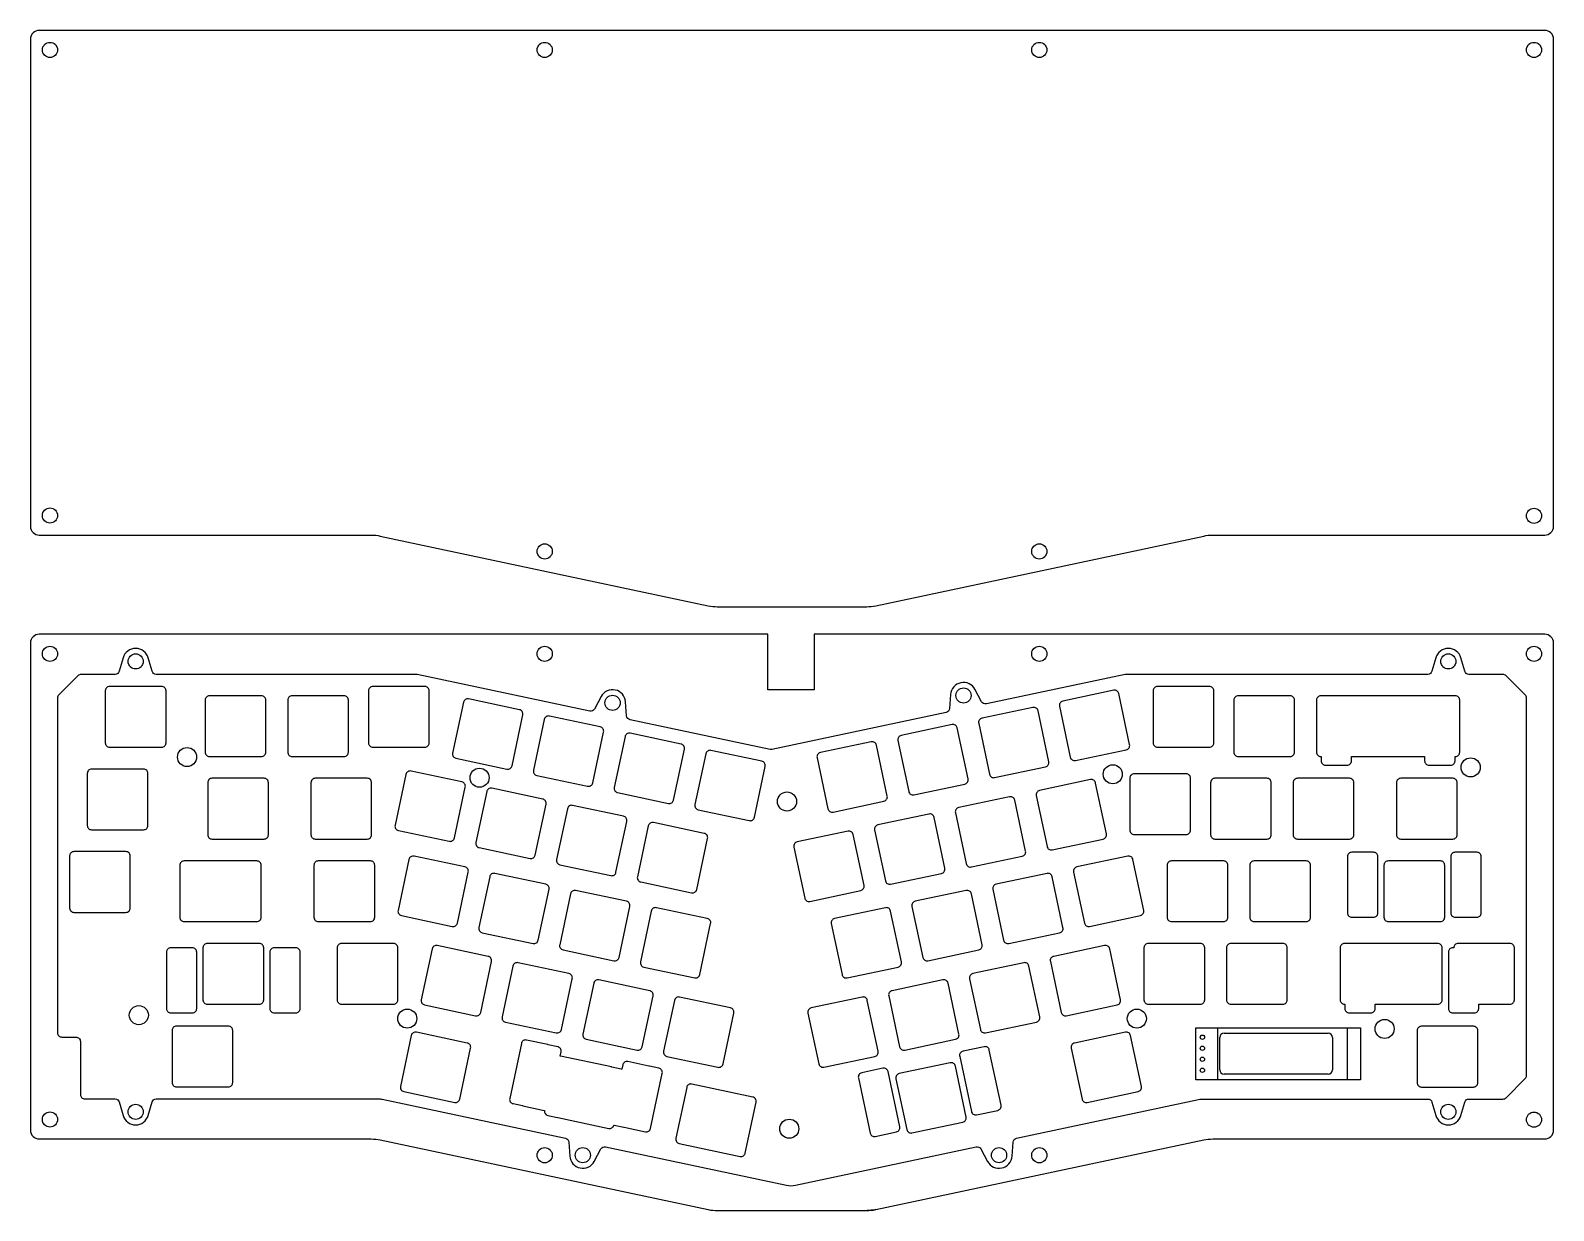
# Model space of a CAD drawing. Extents: x 59 to 2996, y -153 to 1402.
# Drawn here: x 58.8 to 410.1, y 388.4 to 660.6 of the extents above; entities that cross this region are included whole.
import ezdxf

# ---------------------------------------------------------------- set-up
doc = ezdxf.new("R2010")
doc.units = 0
doc.layers.get('0').update_dxf_attribs({"linetype": 'CONTINUOUS'})
doc.layers.add('OLED', color=7, linetype='CONTINUOUS')

msp = doc.modelspace()

# ---------------------------------------------------------------- linework, layer by layer
for p, q in [((327.61, 418.54), (327.61, 430.54)), ((327.61, 430.54), (365.61, 430.54)), ((327.61, 418.54), (327.61, 430.54)), ((332.61, 430.54), (332.61, 418.54)), ((334.11, 429.26), (358.11, 429.26)), ((362.61, 418.54), (362.61, 430.54)), ((365.61, 430.54), (365.61, 418.54)), ((333.11, 420.81), (333.11, 428.26)), ((359.11, 428.26), (359.11, 420.81)), ((365.61, 418.54), (327.61, 418.54)), ((358.11, 419.81), (334.11, 419.81))]:
    msp.add_line(p, q)
at = {"color": 7, "linetype": 'Continuous', "lineweight": 25}
for points in [[(60.81, 660.57, 0.414214), (58.81, 658.57), (58.81, 546.17, 0.414214), (60.81, 544.17), (137.42, 544.17, -0.052408), (139.5, 543.95), (215.14, 527.87, 0.052408), (217.22, 527.65), (251.69, 527.65, 0.052408), (253.77, 527.87), (329.41, 543.95, -0.052408), (331.49, 544.17), (408.1, 544.17, 0.414214), (410.1, 546.17), (410.1, 658.57, 0.414214), (408.1, 660.57)], [(378.63, 417.86, 0.414214), (379.63, 416.86), (391.63, 416.86, 0.414214), (392.63, 417.86), (392.63, 429.86, 0.414214), (391.63, 430.86), (379.63, 430.86, 0.414214), (378.63, 429.86)]]:
    msp.add_lwpolyline(points, format="xyb", close=True, dxfattribs=at)
msp.add_lwpolyline([(253.77, 388.58), (329.41, 404.66, -0.052408), (331.49, 404.88), (408.1, 404.88, 0.414214), (410.1, 406.88), (410.1, 519.28, 0.414214), (408.1, 521.28), (239.56, 521.28), (239.56, 519.28), (239.56, 508.51), (238.41, 508.51), (230.01, 508.51), (228.86, 508.51), (228.86, 519.28), (228.86, 521.28), (60.81, 521.28, 0.414214), (58.81, 519.28), (58.81, 406.88, 0.414214), (60.81, 404.88), (137.42, 404.88, -0.052408), (139.5, 404.66), (215.14, 388.58, 0.052408), (217.22, 388.37), (251.69, 388.37, 0.052408), (253.77, 388.58, -0.052408), (251.69, 388.37)], format="xyb", dxfattribs=at)
at = {"color": 1, "linetype": 'Continuous'}
for points in [[(71.31, 414.13), (78.32, 414.13, -0.333333), (79.28, 413.41), (80.19, 410.29, 0.75), (85.95, 410.29), (86.86, 413.41, -0.333333), (87.82, 414.13), (138.92, 414.13, -0.052408), (139.96, 414.02), (182.18, 405.05, -0.333333), (182.97, 404.14), (183.21, 400.9, 0.75), (188.84, 399.7), (190.38, 402.57, -0.333333), (191.47, 403.07), (233.17, 394.21, 0.105104), (235.25, 394.21), (276.94, 403.07, -0.333333), (278.03, 402.57), (279.57, 399.7, 0.75), (285.2, 400.9), (285.44, 404.14, -0.333333), (286.23, 405.05), (328.23, 413.97, -0.052408), (329.27, 414.08), (381.11, 414.08, -0.333333), (382.07, 413.36), (382.96, 410.29, 0.75), (388.72, 410.29), (389.62, 413.36, -0.333333), (390.58, 414.08), (398.44, 414.08, 0.198912), (399.15, 414.38), (403.56, 418.79, 0.198912), (403.85, 419.5), (403.85, 506.62, 0.198912), (403.56, 507.32), (399.15, 511.74, 0.198912), (398.44, 512.03), (390.59, 512.03, -0.333333), (389.63, 512.75), (388.72, 515.87, 0.75), (382.96, 515.87), (382.05, 512.75, -0.333333), (381.09, 512.03), (311.3, 512.03), (279.29, 505.23, -0.333333), (278.2, 505.73), (276.66, 508.59, 0.75), (271.03, 507.4), (270.79, 504.15, -0.333333), (270, 503.25), (229.8, 494.71, -0.105104), (229.39, 494.71), (197.1, 501.57, -0.333333), (196.31, 502.47), (196.07, 505.72, 0.75), (190.43, 506.91), (188.89, 504.05, -0.333333), (187.8, 503.55), (147.99, 512.01, 0.052408), (147.78, 512.03), (87.82, 512.03, -0.333333), (86.86, 512.75), (85.95, 515.87, 0.75), (80.19, 515.87), (79.28, 512.75, -0.333333), (78.32, 512.03), (70.47, 512.03, 0.198912), (69.76, 511.74), (65.35, 507.32, 0.198912), (65.06, 506.62), (65.06, 429.38, 0.414214), (66.06, 428.38), (69.31, 428.38, -0.414214), (70.31, 427.38), (70.31, 415.13, 0.414214)], [(89.07, 509.25), (77.07, 509.25, 0.414214), (76.07, 508.25), (76.07, 496.25, 0.414214), (77.07, 495.25), (89.07, 495.25, 0.414214), (90.07, 496.25), (90.07, 508.25, 0.414214)], [(112.09, 507.11), (100.09, 507.11, 0.414214), (99.09, 506.11), (99.09, 494.11, 0.414214), (100.09, 493.11), (112.09, 493.11, 0.414214), (113.09, 494.11), (113.09, 506.11, 0.414214)], [(131.14, 507.11), (119.14, 507.11, 0.414214), (118.14, 506.11), (118.14, 494.11, 0.414214), (119.14, 493.11), (131.14, 493.11, 0.414214), (132.14, 494.11), (132.14, 506.11, 0.414214)], [(149.78, 509.25), (137.78, 509.25, 0.414214), (136.78, 508.25), (136.78, 496.25, 0.414214), (137.78, 495.25), (149.78, 495.25, 0.414214), (150.78, 496.25), (150.78, 508.25, 0.414214)], [(171.6, 503.89), (159.86, 506.39, 0.414214), (158.68, 505.61), (156.18, 493.88, 0.414214), (156.95, 492.69), (168.69, 490.2, 0.414214), (169.88, 490.97), (172.37, 502.7, 0.414214)], [(308.65, 508.37), (296.91, 505.87, 0.414214), (296.14, 504.68), (298.64, 492.95, 0.414214), (299.82, 492.18), (311.56, 494.67, 0.414214), (312.33, 495.86), (309.84, 507.59, 0.414214)], [(330.74, 509.25), (318.74, 509.25, 0.414214), (317.74, 508.25), (317.74, 496.25, 0.414214), (318.74, 495.25), (330.74, 495.25, 0.414214), (331.74, 496.25), (331.74, 508.25, 0.414214)], [(349.37, 507.11), (337.37, 507.11, 0.414214), (336.37, 506.11), (336.37, 494.11, 0.414214), (337.37, 493.11), (349.37, 493.11, 0.414214), (350.37, 494.11), (350.37, 506.11, 0.414214)], [(357.5, 491.11), (362.5, 491.11, 0.414214), (363.5, 492.11), (363.5, 493.11), (380.38, 493.11), (380.38, 492.11, 0.414214), (381.38, 491.11), (386.38, 491.11, 0.414214), (387.38, 492.11), (387.38, 493.11), (387.47, 493.11, 0.414214), (388.47, 494.11), (388.47, 506.11, 0.414214), (387.47, 507.11), (356.42, 507.11, 0.414214), (355.42, 506.11), (355.42, 494.11, 0.414214), (356.42, 493.11), (356.5, 493.11), (356.5, 492.11, 0.414214)], [(190.23, 499.93), (178.5, 502.42, 0.414214), (177.31, 501.65), (174.82, 489.92, 0.414214), (175.59, 488.73), (187.32, 486.24, 0.414214), (188.51, 487.01), (191, 498.74, 0.414214)], [(290.02, 504.4), (278.28, 501.91, 0.414214), (277.51, 500.72), (280, 488.99, 0.414214), (281.19, 488.22), (292.93, 490.71, 0.414214), (293.7, 491.9), (291.2, 503.63, 0.414214)], [(271.38, 500.44), (259.64, 497.95, 0.414214), (258.87, 496.76), (261.37, 485.02, 0.414214), (262.55, 484.25), (274.29, 486.75, 0.414214), (275.06, 487.94), (272.57, 499.67, 0.414214)], [(208.87, 495.97), (197.13, 498.46, 0.414214), (195.94, 497.69), (193.45, 485.96, 0.414214), (194.22, 484.77), (205.96, 482.27, 0.414214), (207.14, 483.04), (209.64, 494.78, 0.414214)], [(252.75, 496.48), (241.01, 493.99, 0.414214), (240.24, 492.8), (242.74, 481.06, 0.414214), (243.92, 480.29), (255.66, 482.79, 0.414214), (256.43, 483.97), (253.93, 495.71, 0.414214)], [(227.5, 492.01), (215.76, 494.5, 0.414214), (214.58, 493.73), (212.08, 481.99, 0.414214), (212.85, 480.81), (224.59, 478.31, 0.414214), (225.78, 479.08), (228.27, 490.82, 0.414214)], [(84.91, 490.2), (72.91, 490.2, 0.414214), (71.91, 489.2), (71.91, 477.2, 0.414214), (72.91, 476.2), (84.91, 476.2, 0.414214), (85.91, 477.2), (85.91, 489.2, 0.414214)], [(158.32, 487.24), (146.58, 489.74, 0.414214), (145.4, 488.96), (142.9, 477.23, 0.414214), (143.67, 476.04), (155.41, 473.55, 0.414214), (156.6, 474.32), (159.09, 486.05, 0.414214)], [(325.38, 489.12), (313.38, 489.12, 0.414214), (312.38, 488.12), (312.38, 476.12, 0.414214), (313.38, 475.12), (325.38, 475.12, 0.414214), (326.38, 476.12), (326.38, 488.12, 0.414214)], [(112.69, 488.06), (100.69, 488.06, 0.414214), (99.69, 487.06), (99.69, 475.06, 0.414214), (100.69, 474.06), (112.69, 474.06, 0.414214), (113.69, 475.06), (113.69, 487.06, 0.414214)], [(136.5, 488.06), (124.5, 488.06, 0.414214), (123.5, 487.06), (123.5, 475.06, 0.414214), (124.5, 474.06), (136.5, 474.06, 0.414214), (137.5, 475.06), (137.5, 487.06, 0.414214)], [(176.95, 483.28), (165.22, 485.77, 0.414214), (164.03, 485), (161.54, 473.27, 0.414214), (162.31, 472.08), (174.04, 469.59, 0.414214), (175.23, 470.36), (177.72, 482.09, 0.414214)], [(303.29, 487.76), (291.55, 485.26, 0.414214), (290.78, 484.07), (293.28, 472.34, 0.414214), (294.46, 471.57), (306.2, 474.06, 0.414214), (306.97, 475.25), (304.48, 486.98, 0.414214)], [(344.01, 488.06), (332.01, 488.06, 0.414214), (331.01, 487.06), (331.01, 475.06, 0.414214), (332.01, 474.06), (344.01, 474.06, 0.414214), (345.01, 475.06), (345.01, 487.06, 0.414214)], [(363.06, 488.06), (351.06, 488.06, 0.414214), (350.06, 487.06), (350.06, 475.06, 0.414214), (351.06, 474.06), (363.06, 474.06, 0.414214), (364.06, 475.06), (364.06, 487.06, 0.414214)], [(386.88, 488.06), (374.88, 488.06, 0.414214), (373.88, 487.06), (373.88, 475.06, 0.414214), (374.88, 474.06), (386.88, 474.06, 0.414214), (387.88, 475.06), (387.88, 487.06, 0.414214)], [(195.59, 479.32), (183.85, 481.81, 0.414214), (182.66, 481.04), (180.17, 469.31, 0.414214), (180.94, 468.12), (192.68, 465.62, 0.414214), (193.86, 466.39), (196.36, 478.13, 0.414214)], [(284.66, 483.79), (272.92, 481.3, 0.414214), (272.15, 480.11), (274.64, 468.38, 0.414214), (275.83, 467.61), (287.57, 470.1, 0.414214), (288.34, 471.29), (285.84, 483.02, 0.414214)], [(214.22, 475.36), (202.48, 477.85, 0.414214), (201.3, 477.08), (198.8, 465.34, 0.414214), (199.57, 464.16), (211.31, 461.66, 0.414214), (212.5, 462.43), (214.99, 474.17, 0.414214)], [(266.02, 479.83), (254.28, 477.34, 0.414214), (253.51, 476.15), (256.01, 464.41, 0.414214), (257.19, 463.64), (268.93, 466.14, 0.414214), (269.7, 467.33), (267.21, 479.06, 0.414214)], [(247.39, 475.87), (235.65, 473.38, 0.414214), (234.88, 472.19), (237.38, 460.45, 0.414214), (238.56, 459.68), (250.3, 462.18, 0.414214), (251.07, 463.36), (248.57, 475.1, 0.414214)], [(80.84, 471.15), (68.84, 471.15, 0.414214), (67.84, 470.15), (67.84, 458.15, 0.414214), (68.84, 457.15), (80.84, 457.15, 0.414214), (81.84, 458.15), (81.84, 470.15, 0.414214)], [(368.56, 471.01), (363.56, 471.01, 0.414214), (362.56, 470.01), (362.56, 457.01, 0.414214), (363.56, 456.01), (368.56, 456.01, 0.414214), (369.56, 457.01), (369.56, 470.01, 0.414214)], [(392.43, 471.01), (387.43, 471.01, 0.414214), (386.43, 470.01), (386.43, 457.01, 0.414214), (387.43, 456.01), (392.43, 456.01, 0.414214), (393.43, 457.01), (393.43, 470.01, 0.414214)], [(137.2, 469.01), (125.2, 469.01, 0.414214), (124.2, 468.01), (124.2, 456.01, 0.414214), (125.2, 455.01), (137.2, 455.01, 0.414214), (138.2, 456.01), (138.2, 468.01, 0.414214)], [(159.02, 467.61), (147.28, 470.11, 0.414214), (146.1, 469.33), (143.6, 457.6, 0.414214), (144.37, 456.41), (156.11, 453.92, 0.414214), (157.3, 454.69), (159.79, 466.42, 0.414214)], [(311.91, 470.11), (300.17, 467.61, 0.414214), (299.4, 466.42), (301.9, 454.69, 0.414214), (303.08, 453.92), (314.82, 456.41, 0.414214), (315.59, 457.6), (313.1, 469.33, 0.414214)], [(334, 469.01), (322, 469.01, 0.414214), (321, 468.01), (321, 456.01, 0.414214), (322, 455.01), (334, 455.01, 0.414214), (335, 456.01), (335, 468.01, 0.414214)], [(353.05, 469.01), (341.05, 469.01, 0.414214), (340.05, 468.01), (340.05, 456.01, 0.414214), (341.05, 455.01), (353.05, 455.01, 0.414214), (354.05, 456.01), (354.05, 468.01, 0.414214)], [(384, 469.01), (372, 469.01, 0.414214), (371, 468.01), (371, 456.01, 0.414214), (372, 455.01), (384, 455.01, 0.414214), (385, 456.01), (385, 468.01, 0.414214)], [(177.65, 463.65), (165.92, 466.14, 0.414214), (164.73, 465.37), (162.24, 453.64, 0.414214), (163.01, 452.45), (174.74, 449.96, 0.414214), (175.93, 450.73), (178.42, 462.46, 0.414214)], [(293.28, 466.14), (281.54, 463.65, 0.414214), (280.77, 462.46), (283.26, 450.73, 0.414214), (284.45, 449.96), (296.19, 452.45, 0.414214), (296.96, 453.64), (294.46, 465.37, 0.414214)], [(196.29, 459.69), (184.55, 462.18, 0.414214), (183.36, 461.41), (180.87, 449.68, 0.414214), (181.64, 448.49), (193.38, 445.99, 0.414214), (194.56, 446.76), (197.06, 458.5, 0.414214)], [(274.64, 462.18), (262.9, 459.69, 0.414214), (262.13, 458.5), (264.63, 446.76, 0.414214), (265.81, 445.99), (277.55, 448.49, 0.414214), (278.32, 449.68), (275.83, 461.41, 0.414214)], [(214.92, 455.73), (203.18, 458.22, 0.414214), (202, 457.45), (199.5, 445.71, 0.414214), (200.27, 444.53), (212.01, 442.03, 0.414214), (213.2, 442.8), (215.69, 454.54, 0.414214)], [(256.01, 458.22), (244.27, 455.73, 0.414214), (243.5, 454.54), (246, 442.8, 0.414214), (247.18, 442.03), (258.92, 444.53, 0.414214), (259.69, 445.71), (257.19, 457.45, 0.414214)], [(111.6, 449.96), (99.6, 449.96, 0.414214), (98.6, 448.96), (98.6, 436.96, 0.414214), (99.6, 435.96), (111.6, 435.96, 0.414214), (112.6, 436.96), (112.6, 448.96, 0.414214)], [(142.55, 449.96), (130.55, 449.96, 0.414214), (129.55, 448.96), (129.55, 436.96, 0.414214), (130.55, 435.96), (142.55, 435.96, 0.414214), (143.55, 436.96), (143.55, 448.96, 0.414214)], [(328.64, 449.96), (316.64, 449.96, 0.414214), (315.64, 448.96), (315.64, 436.96, 0.414214), (316.64, 435.96), (328.64, 435.96, 0.414214), (329.64, 436.96), (329.64, 448.96, 0.414214)], [(347.69, 449.96), (335.69, 449.96, 0.414214), (334.69, 448.96), (334.69, 436.96, 0.414214), (335.69, 435.96), (347.69, 435.96, 0.414214), (348.69, 436.96), (348.69, 448.96, 0.414214)], [(360.88, 448.96), (360.88, 436.96, 0.414214), (361.88, 435.96), (361.97, 435.96), (361.97, 434.96, 0.414214), (362.97, 433.96), (367.97, 433.96, 0.414214), (368.97, 434.96), (368.97, 435.96), (383.41, 435.96, 0.414214), (384.41, 436.96), (384.41, 448.96, 0.414214), (383.41, 449.96), (361.88, 449.96, 0.414214)], [(386.84, 448.96, 0.414214), (385.84, 447.96), (385.84, 434.96, 0.414214), (386.84, 433.96), (391.84, 433.96, 0.414214), (392.84, 434.96), (392.84, 435.96), (400.07, 435.96, 0.414214), (401.07, 436.96), (401.07, 448.96, 0.414214), (400.07, 449.96), (388.07, 449.96, 0.414214), (387.07, 448.96)], [(91.16, 433.96), (96.16, 433.96, 0.414214), (97.16, 434.96), (97.16, 447.96, 0.414214), (96.16, 448.96), (91.16, 448.96, 0.414214), (90.16, 447.96), (90.16, 434.96, 0.414214)], [(115.03, 433.96), (120.03, 433.96, 0.414214), (121.03, 434.96), (121.03, 447.96, 0.414214), (120.03, 448.96), (115.03, 448.96, 0.414214), (114.03, 447.96), (114.03, 434.96, 0.414214)], [(164.37, 447), (152.63, 449.5, 0.414214), (151.45, 448.72), (148.95, 436.99, 0.414214), (149.72, 435.8), (161.46, 433.31, 0.414214), (162.65, 434.08), (165.14, 445.81, 0.414214)], [(306.55, 449.5), (294.81, 447, 0.414214), (294.04, 445.81), (296.54, 434.08, 0.414214), (297.72, 433.31), (309.46, 435.8, 0.414214), (310.23, 436.99), (307.74, 448.72, 0.414214)], [(183, 443.04), (171.27, 445.53, 0.414214), (170.08, 444.76), (167.59, 433.03, 0.414214), (168.36, 431.84), (180.09, 429.35, 0.414214), (181.28, 430.12), (183.77, 441.85, 0.414214)], [(287.92, 445.53), (276.18, 443.04, 0.414214), (275.41, 441.85), (277.9, 430.12, 0.414214), (279.09, 429.35), (290.83, 431.84, 0.414214), (291.6, 433.03), (289.1, 444.76, 0.414214)], [(201.64, 439.08), (189.9, 441.57, 0.414214), (188.71, 440.8), (186.22, 429.07, 0.414214), (186.99, 427.88), (198.73, 425.38, 0.414214), (199.91, 426.15), (202.41, 437.89, 0.414214)], [(269.28, 441.57), (257.54, 439.08, 0.414214), (256.77, 437.89), (259.27, 426.15, 0.414214), (260.45, 425.38), (272.19, 427.88, 0.414214), (272.96, 429.07), (270.47, 440.8, 0.414214)], [(220.27, 435.12), (208.53, 437.61, 0.414214), (207.35, 436.84), (204.85, 425.1, 0.414214), (205.62, 423.92), (217.36, 421.42, 0.414214), (218.55, 422.19), (221.04, 433.93, 0.414214)], [(250.65, 437.61), (238.91, 435.12, 0.414214), (238.14, 433.93), (240.64, 422.19, 0.414214), (241.82, 421.42), (253.56, 423.92, 0.414214), (254.33, 425.1), (251.83, 436.84, 0.414214)], [(104.46, 430.91), (92.46, 430.91, 0.414214), (91.46, 429.91), (91.46, 417.91, 0.414214), (92.46, 416.91), (104.46, 416.91, 0.414214), (105.46, 417.91), (105.46, 429.91, 0.414214)], [(159.56, 427.01), (147.82, 429.51, 0.414214), (146.64, 428.73), (144.14, 417, 0.414214), (144.91, 415.81), (156.65, 413.32, 0.414214), (157.84, 414.09), (160.33, 425.82, 0.414214)], [(311.36, 429.51), (299.62, 427.01, 0.414214), (298.85, 425.82), (301.35, 414.09, 0.414214), (302.53, 413.32), (314.27, 415.81, 0.414214), (315.04, 417), (312.55, 428.73, 0.414214)], [(391.63, 430.86), (379.63, 430.86, 0.414214), (378.63, 429.86), (378.63, 417.86, 0.414214), (379.63, 416.86), (391.63, 416.86, 0.414214), (392.63, 417.86), (392.63, 429.86, 0.414214)], [(172.4, 412.52), (177.29, 411.48, 0.023636), (177.38, 411.47, 0.41417), (178.15, 410.28), (180.35, 409.82, 0.024024), (180.44, 409.79), (192.18, 407.3, 0.414214), (193.37, 408.07), (193.37, 408.08, 0.024893), (193.46, 408.05), (195.64, 407.59, 0.029842), (195.75, 407.56), (200.64, 406.52, 0.414214), (201.83, 407.29), (204.53, 420.01, 0.414214), (203.76, 421.19), (201.59, 421.65, 0.029842), (201.47, 421.69), (196.58, 422.72, 0.414214), (195.4, 421.95), (195.19, 420.96, 0.024893), (195.09, 420.99), (192.89, 421.46, 0.024024), (192.8, 421.48), (181.06, 423.98, 0.023636), (180.97, 423.99), (181.18, 424.97, 0.414214), (180.41, 426.16), (178.23, 426.62, 0.029842), (178.12, 426.65), (173.23, 427.69, 0.414214), (172.04, 426.92), (169.34, 414.2, 0.414214), (170.11, 413.02), (172.28, 412.56, 0.029842)], [(278.79, 426.16), (273.9, 425.12, 0.414214), (273.13, 423.93), (275.83, 411.21, 0.414214), (277.02, 410.44), (281.91, 411.48, 0.414214), (282.68, 412.67), (279.97, 425.39, 0.414214)], [(270.95, 422.45), (259.21, 419.95, 0.414214), (258.44, 418.76), (260.94, 407.03, 0.414214), (262.12, 406.26), (273.86, 408.75, 0.414214), (274.63, 409.94), (272.14, 421.67, 0.414214)], [(255.43, 421.19), (250.54, 420.15, 0.414214), (249.77, 418.97), (252.47, 406.25, 0.414214), (253.66, 405.48), (258.55, 406.52, 0.414214), (259.32, 407.71), (256.62, 420.42, 0.414214)], [(225.41, 414.55), (211.34, 417.54, 0.414214), (210.16, 416.77), (207.66, 405.03, 0.414214), (208.43, 403.85), (222.5, 400.86, 0.414214), (223.69, 401.63), (226.18, 413.36, 0.414214)]]:
    msp.add_lwpolyline(points, format="xyb", close=True, dxfattribs=at)
for points in [[(106.24, 469.01), (94.24, 469.01, 0.414214), (93.24, 468.01), (93.24, 456.01, 0.414214), (94.24, 455.01), (106.24, 455.01)], [(99, 455.01), (111, 455.01, 0.414214), (112, 456.01), (112, 468.01, 0.414214), (111, 469.01), (99, 469.01)]]:
    msp.add_lwpolyline(points, format="xyb", dxfattribs=at)
at = {"color": 7, "linetype": 'Continuous', "lineweight": 25}
for centre in [(63.31, 656.07), (177.41, 656.07), (291.5, 656.07), (405.6, 656.07), (63.31, 548.67), (405.6, 548.62), (177.41, 540.4), (291.5, 540.4), (63.31, 516.78), (177.41, 516.78), (291.5, 516.78), (405.6, 516.78), (63.31, 409.38), (405.6, 409.33), (177.41, 401.12), (291.5, 401.12)]:
    msp.add_circle(centre, 1.75, dxfattribs=at)
at = {"color": 1, "linetype": 'Continuous'}
for centre in [(83.07, 515.03), (385.84, 515.03), (193.07, 505.49), (274.02, 507.17), (83.07, 411.13), (385.84, 411.13), (186.2, 401.13), (282.21, 401.13)]:
    msp.add_circle(centre, 1.75, dxfattribs=at)
at = {"color": 2, "linetype": 'Continuous'}
for centre in [(94.92, 492.97), (390.99, 490.59), (162.39, 488.2), (308.44, 489), (233.3, 482.71), (83.81, 433.44), (145.72, 432.64), (314, 432.64), (371.15, 430.26), (233.83, 407.24)]:
    msp.add_circle(centre, 2.2, dxfattribs=at)
at = {"linetype": 'Continuous'}
for centre in [(329.11, 428.35), (329.11, 425.81), (329.11, 423.27), (329.11, 420.73)]:
    msp.add_circle(centre, 0.5, dxfattribs=at)
for centre, start, end in [((334.11, 428.26), 90, 180), ((358.11, 428.26), 0, 90), ((334.11, 420.81), 180, 270), ((358.11, 420.81), 270, 0)]:
    msp.add_arc(centre, 1, start, end)
at = {"layer": 'OLED', "color": 7}
msp.add_lwpolyline([(365.61, 430.54), (365.61, 418.54), (362.61, 418.54), (362.61, 430.54), (365.61, 430.54)], dxfattribs=at)

doc.saveas('drawing.dxf')
